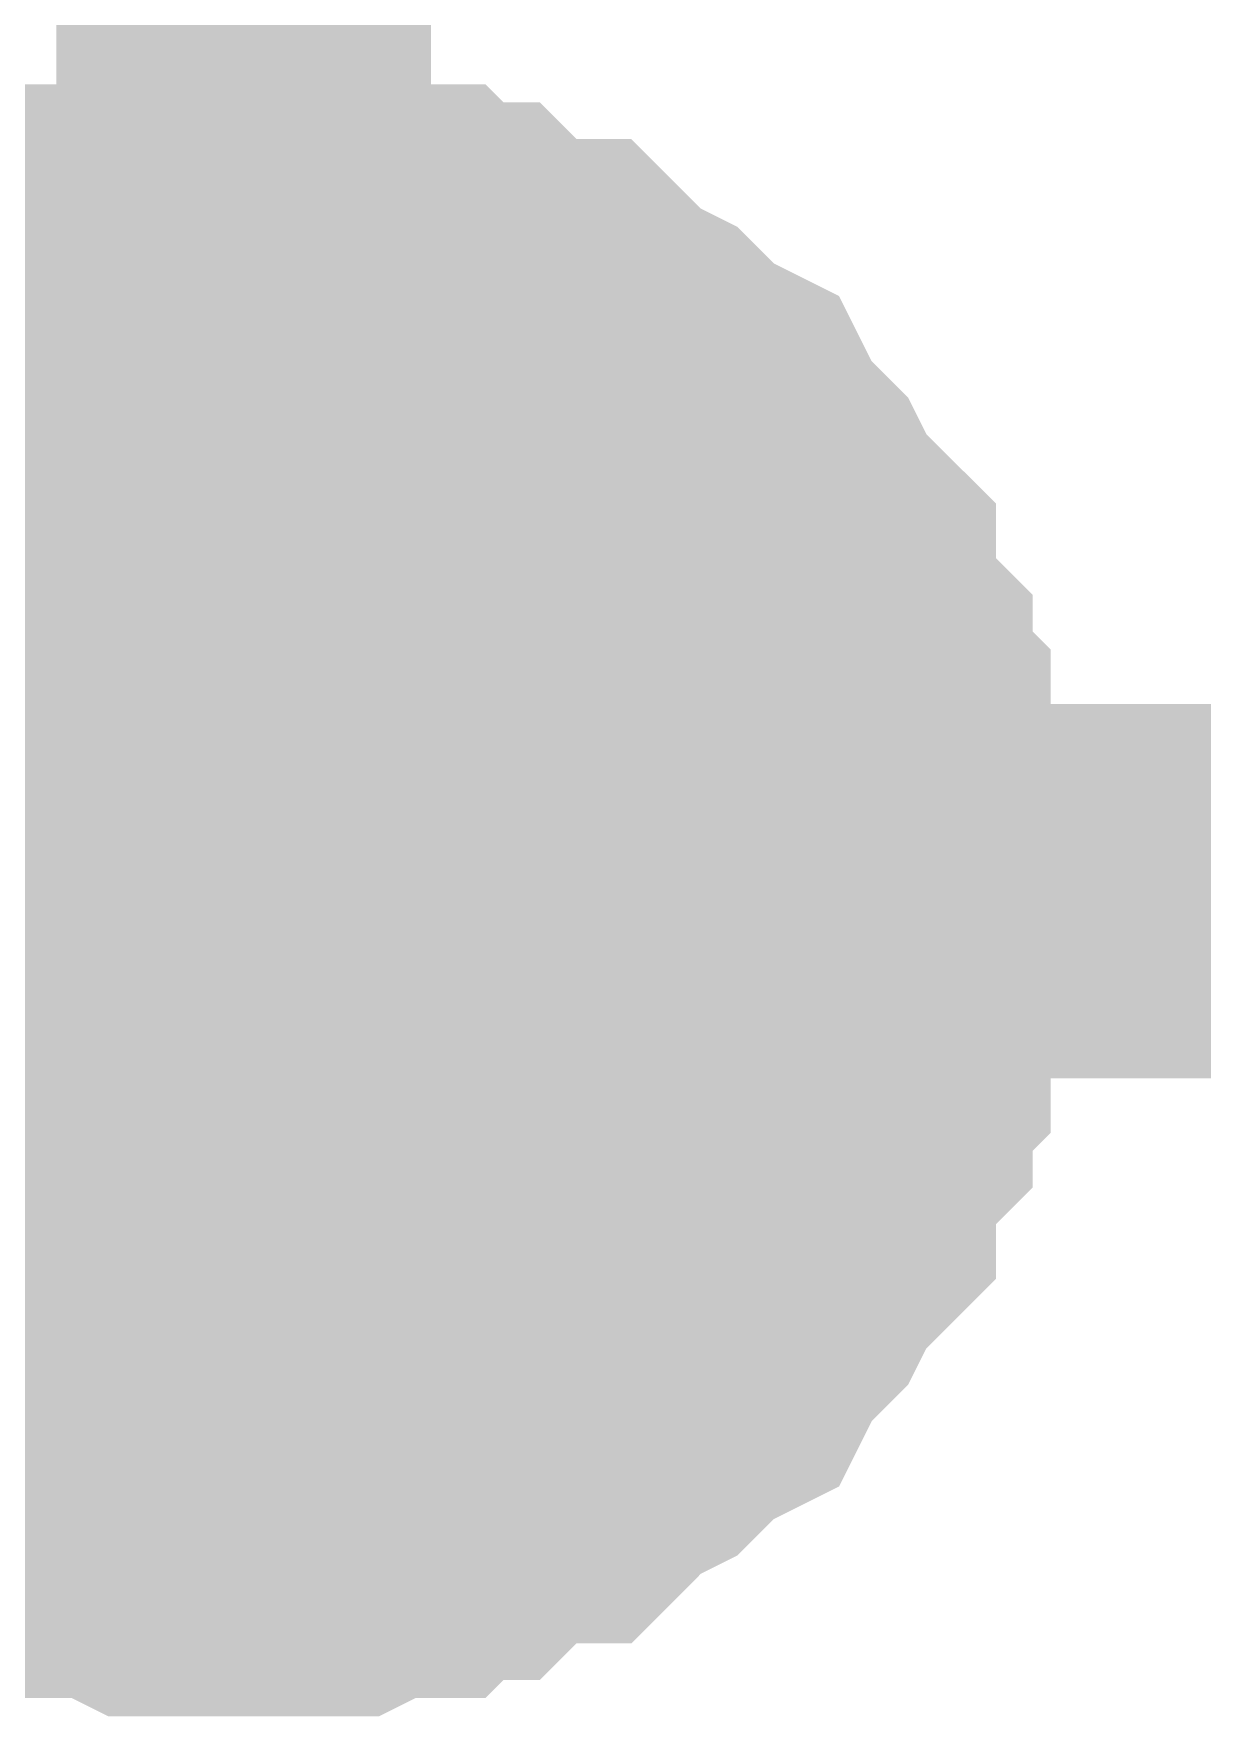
# Model space of a CAD drawing. Header units: inches. Extents: x 0 to 31.5, y 0 to 22.3.
# Drawn here: x 4.9959 to 5.0327, y 12.3736 to 12.4266 of the extents above; entities that cross this region are included whole.
import ezdxf

# ---------------------------------------------------------------- set-up
doc = ezdxf.new("R2010")
doc.units = ezdxf.units.IN
doc.header["$MEASUREMENT"] = 0
doc.layers.add('Sheet', color=255, linetype='Continuous')

msp = doc.modelspace()

# ---------------------------------------------------------------- linework, layer by layer
at = {"layer": 'Sheet'}
for points in [[(3.402969, 12.899797, 0.0118, 0.0118, 0), (3.702674, 12.899797, 0.0118, 0.0118, 0), (3.702674, 12.399609, 0.0118, 0.0118, 0), (5.002543, 12.399609, 0.0118, 0.0118, 0), (6.20251, 12.399609, 0.0118, 0.0118, 0)], [(5.002543, 12.499531, 0.0118, 0.0118, 0), (5.002543, 12.399609, 0.0118, 0.0118, 0)], [(4.989911, 12.415114, 0.0118, 0.0118, 0), (4.990486, 12.415688, 0.0118, 0.0118, 0), (4.991634, 12.416262, 0.0118, 0.0118, 0), (4.992208, 12.416837, 0.0118, 0.0118, 0), (4.992782, 12.417411, 0.0118, 0.0118, 0), (4.99393, 12.417411, 0.0118, 0.0118, 0), (4.995079, 12.417985, 0.0118, 0.0118, 0), (4.995653, 12.418559, 0.0118, 0.0118, 0), (4.996801, 12.418559, 0.0118, 0.0118, 0), (4.997375, 12.419134, 0.0118, 0.0118, 0), (4.998524, 12.419134, 0.0118, 0.0118, 0), (4.999672, 12.419708, 0.0118, 0.0118, 0), (5.000246, 12.419708, 0.0118, 0.0118, 0), (5.001394, 12.419708, 0.0118, 0.0118, 0), (5.002543, 12.419708, 0.0118, 0.0118, 0)], [(4.989911, 12.415114, 0.0118, 0.0118, 0), (4.990486, 12.415688, 0.0118, 0.0118, 0), (4.991634, 12.416262, 0.0118, 0.0118, 0), (4.992208, 12.416837, 0.0118, 0.0118, 0), (4.992782, 12.417411, 0.0118, 0.0118, 0), (4.99393, 12.417411, 0.0118, 0.0118, 0), (4.995079, 12.417985, 0.0118, 0.0118, 0), (4.995653, 12.418559, 0.0118, 0.0118, 0), (4.996801, 12.418559, 0.0118, 0.0118, 0), (4.997375, 12.419134, 0.0118, 0.0118, 0), (4.998524, 12.419134, 0.0118, 0.0118, 0), (4.999672, 12.419708, 0.0118, 0.0118, 0), (5.000246, 12.419708, 0.0118, 0.0118, 0), (5.001394, 12.419708, 0.0118, 0.0118, 0), (5.002543, 12.419708, 0.0118, 0.0118, 0)], [(4.989911, 12.415114, 0.0118, 0.0118, 0), (4.990486, 12.415688, 0.0118, 0.0118, 0), (4.991634, 12.416262, 0.0118, 0.0118, 0), (4.992208, 12.416837, 0.0118, 0.0118, 0), (4.992782, 12.417411, 0.0118, 0.0118, 0), (4.99393, 12.417411, 0.0118, 0.0118, 0), (4.995079, 12.417985, 0.0118, 0.0118, 0), (4.995653, 12.418559, 0.0118, 0.0118, 0), (4.996801, 12.418559, 0.0118, 0.0118, 0), (4.997375, 12.419134, 0.0118, 0.0118, 0), (4.998524, 12.419134, 0.0118, 0.0118, 0), (4.999672, 12.419708, 0.0118, 0.0118, 0), (5.000246, 12.419708, 0.0118, 0.0118, 0), (5.001394, 12.419708, 0.0118, 0.0118, 0), (5.002543, 12.419708, 0.0118, 0.0118, 0)], [(4.989911, 12.415114, 0.0118, 0.0118, 0), (4.990486, 12.415688, 0.0118, 0.0118, 0), (4.991634, 12.416262, 0.0118, 0.0118, 0), (4.992208, 12.416837, 0.0118, 0.0118, 0), (4.992782, 12.417411, 0.0118, 0.0118, 0), (4.99393, 12.417411, 0.0118, 0.0118, 0), (4.995079, 12.417985, 0.0118, 0.0118, 0), (4.995653, 12.418559, 0.0118, 0.0118, 0), (4.996801, 12.418559, 0.0118, 0.0118, 0), (4.997375, 12.419134, 0.0118, 0.0118, 0), (4.998524, 12.419134, 0.0118, 0.0118, 0), (4.999672, 12.419708, 0.0118, 0.0118, 0), (5.000246, 12.419708, 0.0118, 0.0118, 0), (5.001394, 12.419708, 0.0118, 0.0118, 0), (5.002543, 12.419708, 0.0118, 0.0118, 0)], [(5.002543, 12.419708, 0.0118, 0.0118, 0), (5.002543, 12.419708, 0.0118, 0.0118, 0)], [(5.002543, 12.419708, 0.0118, 0.0118, 0), (5.003691, 12.419708, 0.0118, 0.0118, 0), (5.004839, 12.419708, 0.0118, 0.0118, 0), (5.005413, 12.419708, 0.0118, 0.0118, 0), (5.006562, 12.419134, 0.0118, 0.0118, 0), (5.00771, 12.419134, 0.0118, 0.0118, 0), (5.008284, 12.418559, 0.0118, 0.0118, 0), (5.009432, 12.418559, 0.0118, 0.0118, 0), (5.010007, 12.417985, 0.0118, 0.0118, 0), (5.011155, 12.417411, 0.0118, 0.0118, 0), (5.012303, 12.417411, 0.0118, 0.0118, 0), (5.012877, 12.416837, 0.0118, 0.0118, 0), (5.013451, 12.416262, 0.0118, 0.0118, 0), (5.0146, 12.415688, 0.0118, 0.0118, 0), (5.015174, 12.415114, 0.0118, 0.0118, 0), (5.015748, 12.41454, 0.0118, 0.0118, 0), (5.016896, 12.413965, 0.0118, 0.0118, 0), (5.01747, 12.412817, 0.0118, 0.0118, 0), (5.018045, 12.412242, 0.0118, 0.0118, 0), (5.018619, 12.411668, 0.0118, 0.0118, 0), (5.019193, 12.41052, 0.0118, 0.0118, 0), (5.019767, 12.409945, 0.0118, 0.0118, 0), (5.020341, 12.409371, 0.0118, 0.0118, 0), (5.020341, 12.408223, 0.0118, 0.0118, 0), (5.020915, 12.407074, 0.0118, 0.0118, 0), (5.02149, 12.4065, 0.0118, 0.0118, 0), (5.02149, 12.405351, 0.0118, 0.0118, 0), (5.022064, 12.404777, 0.0118, 0.0118, 0), (5.022064, 12.403628, 0.0118, 0.0118, 0), (5.022638, 12.40248, 0.0118, 0.0118, 0), (5.022638, 12.401906, 0.0118, 0.0118, 0), (5.022638, 12.400757, 0.0118, 0.0118, 0), (5.022638, 12.399609, 0.0118, 0.0118, 0)], [(5.002543, 12.419708, 0.0118, 0.0118, 0), (5.002543, 12.419708, 0.0118, 0.0118, 0)], [(5.002543, 12.419708, 0.0118, 0.0118, 0), (5.003691, 12.419708, 0.0118, 0.0118, 0), (5.004839, 12.419708, 0.0118, 0.0118, 0), (5.005413, 12.419708, 0.0118, 0.0118, 0), (5.006562, 12.419134, 0.0118, 0.0118, 0), (5.00771, 12.419134, 0.0118, 0.0118, 0), (5.008284, 12.418559, 0.0118, 0.0118, 0), (5.009432, 12.418559, 0.0118, 0.0118, 0), (5.010007, 12.417985, 0.0118, 0.0118, 0), (5.011155, 12.417411, 0.0118, 0.0118, 0), (5.012303, 12.417411, 0.0118, 0.0118, 0), (5.012877, 12.416837, 0.0118, 0.0118, 0), (5.013451, 12.416262, 0.0118, 0.0118, 0), (5.0146, 12.415688, 0.0118, 0.0118, 0), (5.015174, 12.415114, 0.0118, 0.0118, 0), (5.015748, 12.41454, 0.0118, 0.0118, 0), (5.016896, 12.413965, 0.0118, 0.0118, 0), (5.01747, 12.412817, 0.0118, 0.0118, 0), (5.018045, 12.412242, 0.0118, 0.0118, 0), (5.018619, 12.411668, 0.0118, 0.0118, 0), (5.019193, 12.41052, 0.0118, 0.0118, 0), (5.019767, 12.409945, 0.0118, 0.0118, 0), (5.020341, 12.409371, 0.0118, 0.0118, 0), (5.020341, 12.408223, 0.0118, 0.0118, 0), (5.020915, 12.407074, 0.0118, 0.0118, 0), (5.02149, 12.4065, 0.0118, 0.0118, 0), (5.02149, 12.405351, 0.0118, 0.0118, 0), (5.022064, 12.404777, 0.0118, 0.0118, 0), (5.022064, 12.403628, 0.0118, 0.0118, 0), (5.022638, 12.40248, 0.0118, 0.0118, 0), (5.022638, 12.401906, 0.0118, 0.0118, 0), (5.022638, 12.400757, 0.0118, 0.0118, 0), (5.022638, 12.399609, 0.0118, 0.0118, 0)], [(5.002543, 12.419708, 0.0118, 0.0118, 0), (5.002543, 12.419708, 0.0118, 0.0118, 0)], [(5.002543, 12.419708, 0.0118, 0.0118, 0), (5.003691, 12.419708, 0.0118, 0.0118, 0), (5.004839, 12.419708, 0.0118, 0.0118, 0), (5.005413, 12.419708, 0.0118, 0.0118, 0), (5.006562, 12.419134, 0.0118, 0.0118, 0), (5.00771, 12.419134, 0.0118, 0.0118, 0), (5.008284, 12.418559, 0.0118, 0.0118, 0), (5.009432, 12.418559, 0.0118, 0.0118, 0), (5.010007, 12.417985, 0.0118, 0.0118, 0), (5.011155, 12.417411, 0.0118, 0.0118, 0), (5.012303, 12.417411, 0.0118, 0.0118, 0), (5.012877, 12.416837, 0.0118, 0.0118, 0), (5.013451, 12.416262, 0.0118, 0.0118, 0), (5.0146, 12.415688, 0.0118, 0.0118, 0), (5.015174, 12.415114, 0.0118, 0.0118, 0), (5.015748, 12.41454, 0.0118, 0.0118, 0), (5.016896, 12.413965, 0.0118, 0.0118, 0), (5.01747, 12.412817, 0.0118, 0.0118, 0), (5.018045, 12.412242, 0.0118, 0.0118, 0), (5.018619, 12.411668, 0.0118, 0.0118, 0), (5.019193, 12.41052, 0.0118, 0.0118, 0), (5.019767, 12.409945, 0.0118, 0.0118, 0), (5.020341, 12.409371, 0.0118, 0.0118, 0), (5.020341, 12.408223, 0.0118, 0.0118, 0), (5.020915, 12.407074, 0.0118, 0.0118, 0), (5.02149, 12.4065, 0.0118, 0.0118, 0), (5.02149, 12.405351, 0.0118, 0.0118, 0), (5.022064, 12.404777, 0.0118, 0.0118, 0), (5.022064, 12.403628, 0.0118, 0.0118, 0), (5.022638, 12.40248, 0.0118, 0.0118, 0), (5.022638, 12.401906, 0.0118, 0.0118, 0), (5.022638, 12.400757, 0.0118, 0.0118, 0), (5.022638, 12.399609, 0.0118, 0.0118, 0)], [(5.002543, 12.419708, 0.0118, 0.0118, 0), (5.002543, 12.419708, 0.0118, 0.0118, 0)], [(5.002543, 12.419708, 0.0118, 0.0118, 0), (5.003691, 12.419708, 0.0118, 0.0118, 0), (5.004839, 12.419708, 0.0118, 0.0118, 0), (5.005413, 12.419708, 0.0118, 0.0118, 0), (5.006562, 12.419134, 0.0118, 0.0118, 0), (5.00771, 12.419134, 0.0118, 0.0118, 0), (5.008284, 12.418559, 0.0118, 0.0118, 0), (5.009432, 12.418559, 0.0118, 0.0118, 0), (5.010007, 12.417985, 0.0118, 0.0118, 0), (5.011155, 12.417411, 0.0118, 0.0118, 0), (5.012303, 12.417411, 0.0118, 0.0118, 0), (5.012877, 12.416837, 0.0118, 0.0118, 0), (5.013451, 12.416262, 0.0118, 0.0118, 0), (5.0146, 12.415688, 0.0118, 0.0118, 0), (5.015174, 12.415114, 0.0118, 0.0118, 0), (5.015748, 12.41454, 0.0118, 0.0118, 0), (5.016896, 12.413965, 0.0118, 0.0118, 0), (5.01747, 12.412817, 0.0118, 0.0118, 0), (5.018045, 12.412242, 0.0118, 0.0118, 0), (5.018619, 12.411668, 0.0118, 0.0118, 0), (5.019193, 12.41052, 0.0118, 0.0118, 0), (5.019767, 12.409945, 0.0118, 0.0118, 0), (5.020341, 12.409371, 0.0118, 0.0118, 0), (5.020341, 12.408223, 0.0118, 0.0118, 0), (5.020915, 12.407074, 0.0118, 0.0118, 0), (5.02149, 12.4065, 0.0118, 0.0118, 0), (5.02149, 12.405351, 0.0118, 0.0118, 0), (5.022064, 12.404777, 0.0118, 0.0118, 0), (5.022064, 12.403628, 0.0118, 0.0118, 0), (5.022638, 12.40248, 0.0118, 0.0118, 0), (5.022638, 12.401906, 0.0118, 0.0118, 0), (5.022638, 12.400757, 0.0118, 0.0118, 0), (5.022638, 12.399609, 0.0118, 0.0118, 0)], [(4.99393, 12.417411, 0.0039, 0.0039, 0), (4.995079, 12.417985, 0.0039, 0.0039, 0), (4.995653, 12.418559, 0.0039, 0.0039, 0), (4.996801, 12.418559, 0.0039, 0.0039, 0), (4.997375, 12.419134, 0.0039, 0.0039, 0), (4.998524, 12.419134, 0.0039, 0.0039, 0), (4.999672, 12.419708, 0.0039, 0.0039, 0), (5.000246, 12.419708, 0.0039, 0.0039, 0), (5.001394, 12.419708, 0.0039, 0.0039, 0), (5.002543, 12.419708, 0.0039, 0.0039, 0)], [(4.99393, 12.417411, 0.0039, 0.0039, 0), (4.995079, 12.417985, 0.0039, 0.0039, 0), (4.995653, 12.418559, 0.0039, 0.0039, 0), (4.996801, 12.418559, 0.0039, 0.0039, 0), (4.997375, 12.419134, 0.0039, 0.0039, 0), (4.998524, 12.419134, 0.0039, 0.0039, 0), (4.999672, 12.419708, 0.0039, 0.0039, 0), (5.000246, 12.419708, 0.0039, 0.0039, 0), (5.001394, 12.419708, 0.0039, 0.0039, 0), (5.002543, 12.419708, 0.0039, 0.0039, 0)], [(4.99393, 12.417411, 0.0039, 0.0039, 0), (4.995079, 12.417985, 0.0039, 0.0039, 0), (4.995653, 12.418559, 0.0039, 0.0039, 0), (4.996801, 12.418559, 0.0039, 0.0039, 0), (4.997375, 12.419134, 0.0039, 0.0039, 0), (4.998524, 12.419134, 0.0039, 0.0039, 0), (4.999672, 12.419708, 0.0039, 0.0039, 0), (5.000246, 12.419708, 0.0039, 0.0039, 0), (5.001394, 12.419708, 0.0039, 0.0039, 0), (5.002543, 12.419708, 0.0039, 0.0039, 0)], [(4.99393, 12.417411, 0.0039, 0.0039, 0), (4.995079, 12.417985, 0.0039, 0.0039, 0), (4.995653, 12.418559, 0.0039, 0.0039, 0), (4.996801, 12.418559, 0.0039, 0.0039, 0), (4.997375, 12.419134, 0.0039, 0.0039, 0), (4.998524, 12.419134, 0.0039, 0.0039, 0), (4.999672, 12.419708, 0.0039, 0.0039, 0), (5.000246, 12.419708, 0.0039, 0.0039, 0), (5.001394, 12.419708, 0.0039, 0.0039, 0), (5.002543, 12.419708, 0.0039, 0.0039, 0)], [(5.002543, 12.419708, 0.0039, 0.0039, 0), (5.002543, 12.419708, 0.0039, 0.0039, 0)], [(5.002543, 12.419708, 0.0039, 0.0039, 0), (5.003691, 12.419708, 0.0039, 0.0039, 0), (5.004839, 12.419708, 0.0039, 0.0039, 0), (5.005413, 12.419708, 0.0039, 0.0039, 0), (5.006562, 12.419134, 0.0039, 0.0039, 0), (5.00771, 12.419134, 0.0039, 0.0039, 0), (5.008284, 12.418559, 0.0039, 0.0039, 0), (5.009432, 12.418559, 0.0039, 0.0039, 0), (5.010007, 12.417985, 0.0039, 0.0039, 0), (5.011155, 12.417411, 0.0039, 0.0039, 0), (5.012303, 12.417411, 0.0039, 0.0039, 0), (5.012877, 12.416837, 0.0039, 0.0039, 0), (5.013451, 12.416262, 0.0039, 0.0039, 0), (5.0146, 12.415688, 0.0039, 0.0039, 0), (5.015174, 12.415114, 0.0039, 0.0039, 0), (5.015748, 12.41454, 0.0039, 0.0039, 0), (5.016896, 12.413965, 0.0039, 0.0039, 0), (5.01747, 12.412817, 0.0039, 0.0039, 0), (5.018045, 12.412242, 0.0039, 0.0039, 0), (5.018619, 12.411668, 0.0039, 0.0039, 0), (5.019193, 12.41052, 0.0039, 0.0039, 0), (5.019767, 12.409945, 0.0039, 0.0039, 0), (5.020341, 12.409371, 0.0039, 0.0039, 0), (5.020341, 12.408223, 0.0039, 0.0039, 0), (5.020915, 12.407074, 0.0039, 0.0039, 0), (5.02149, 12.4065, 0.0039, 0.0039, 0), (5.02149, 12.405351, 0.0039, 0.0039, 0), (5.022064, 12.404777, 0.0039, 0.0039, 0), (5.022064, 12.403628, 0.0039, 0.0039, 0), (5.022638, 12.40248, 0.0039, 0.0039, 0), (5.022638, 12.401906, 0.0039, 0.0039, 0), (5.022638, 12.400757, 0.0039, 0.0039, 0), (5.022638, 12.399609, 0.0039, 0.0039, 0)], [(5.002543, 12.419708, 0.0039, 0.0039, 0), (5.002543, 12.419708, 0.0039, 0.0039, 0)], [(5.002543, 12.419708, 0.0039, 0.0039, 0), (5.003691, 12.419708, 0.0039, 0.0039, 0), (5.004839, 12.419708, 0.0039, 0.0039, 0), (5.005413, 12.419708, 0.0039, 0.0039, 0), (5.006562, 12.419134, 0.0039, 0.0039, 0), (5.00771, 12.419134, 0.0039, 0.0039, 0), (5.008284, 12.418559, 0.0039, 0.0039, 0), (5.009432, 12.418559, 0.0039, 0.0039, 0), (5.010007, 12.417985, 0.0039, 0.0039, 0), (5.011155, 12.417411, 0.0039, 0.0039, 0), (5.012303, 12.417411, 0.0039, 0.0039, 0), (5.012877, 12.416837, 0.0039, 0.0039, 0), (5.013451, 12.416262, 0.0039, 0.0039, 0), (5.0146, 12.415688, 0.0039, 0.0039, 0), (5.015174, 12.415114, 0.0039, 0.0039, 0), (5.015748, 12.41454, 0.0039, 0.0039, 0), (5.016896, 12.413965, 0.0039, 0.0039, 0), (5.01747, 12.412817, 0.0039, 0.0039, 0), (5.018045, 12.412242, 0.0039, 0.0039, 0), (5.018619, 12.411668, 0.0039, 0.0039, 0), (5.019193, 12.41052, 0.0039, 0.0039, 0), (5.019767, 12.409945, 0.0039, 0.0039, 0), (5.020341, 12.409371, 0.0039, 0.0039, 0), (5.020341, 12.408223, 0.0039, 0.0039, 0), (5.020915, 12.407074, 0.0039, 0.0039, 0), (5.02149, 12.4065, 0.0039, 0.0039, 0), (5.02149, 12.405351, 0.0039, 0.0039, 0), (5.022064, 12.404777, 0.0039, 0.0039, 0), (5.022064, 12.403628, 0.0039, 0.0039, 0), (5.022638, 12.40248, 0.0039, 0.0039, 0), (5.022638, 12.401906, 0.0039, 0.0039, 0), (5.022638, 12.400757, 0.0039, 0.0039, 0), (5.022638, 12.399609, 0.0039, 0.0039, 0)], [(5.002543, 12.419708, 0.0039, 0.0039, 0), (5.002543, 12.419708, 0.0039, 0.0039, 0)], [(5.002543, 12.419708, 0.0039, 0.0039, 0), (5.003691, 12.419708, 0.0039, 0.0039, 0), (5.004839, 12.419708, 0.0039, 0.0039, 0), (5.005413, 12.419708, 0.0039, 0.0039, 0), (5.006562, 12.419134, 0.0039, 0.0039, 0), (5.00771, 12.419134, 0.0039, 0.0039, 0), (5.008284, 12.418559, 0.0039, 0.0039, 0), (5.009432, 12.418559, 0.0039, 0.0039, 0), (5.010007, 12.417985, 0.0039, 0.0039, 0), (5.011155, 12.417411, 0.0039, 0.0039, 0), (5.012303, 12.417411, 0.0039, 0.0039, 0), (5.012877, 12.416837, 0.0039, 0.0039, 0), (5.013451, 12.416262, 0.0039, 0.0039, 0), (5.0146, 12.415688, 0.0039, 0.0039, 0), (5.015174, 12.415114, 0.0039, 0.0039, 0), (5.015748, 12.41454, 0.0039, 0.0039, 0), (5.016896, 12.413965, 0.0039, 0.0039, 0), (5.01747, 12.412817, 0.0039, 0.0039, 0), (5.018045, 12.412242, 0.0039, 0.0039, 0), (5.018619, 12.411668, 0.0039, 0.0039, 0), (5.019193, 12.41052, 0.0039, 0.0039, 0), (5.019767, 12.409945, 0.0039, 0.0039, 0), (5.020341, 12.409371, 0.0039, 0.0039, 0), (5.020341, 12.408223, 0.0039, 0.0039, 0), (5.020915, 12.407074, 0.0039, 0.0039, 0), (5.02149, 12.4065, 0.0039, 0.0039, 0), (5.02149, 12.405351, 0.0039, 0.0039, 0), (5.022064, 12.404777, 0.0039, 0.0039, 0), (5.022064, 12.403628, 0.0039, 0.0039, 0), (5.022638, 12.40248, 0.0039, 0.0039, 0), (5.022638, 12.401906, 0.0039, 0.0039, 0), (5.022638, 12.400757, 0.0039, 0.0039, 0), (5.022638, 12.399609, 0.0039, 0.0039, 0)], [(5.002543, 12.419708, 0.0039, 0.0039, 0), (5.002543, 12.419708, 0.0039, 0.0039, 0)], [(5.002543, 12.419708, 0.0039, 0.0039, 0), (5.003691, 12.419708, 0.0039, 0.0039, 0), (5.004839, 12.419708, 0.0039, 0.0039, 0), (5.005413, 12.419708, 0.0039, 0.0039, 0), (5.006562, 12.419134, 0.0039, 0.0039, 0), (5.00771, 12.419134, 0.0039, 0.0039, 0), (5.008284, 12.418559, 0.0039, 0.0039, 0), (5.009432, 12.418559, 0.0039, 0.0039, 0), (5.010007, 12.417985, 0.0039, 0.0039, 0), (5.011155, 12.417411, 0.0039, 0.0039, 0), (5.012303, 12.417411, 0.0039, 0.0039, 0), (5.012877, 12.416837, 0.0039, 0.0039, 0), (5.013451, 12.416262, 0.0039, 0.0039, 0), (5.0146, 12.415688, 0.0039, 0.0039, 0), (5.015174, 12.415114, 0.0039, 0.0039, 0), (5.015748, 12.41454, 0.0039, 0.0039, 0), (5.016896, 12.413965, 0.0039, 0.0039, 0), (5.01747, 12.412817, 0.0039, 0.0039, 0), (5.018045, 12.412242, 0.0039, 0.0039, 0), (5.018619, 12.411668, 0.0039, 0.0039, 0), (5.019193, 12.41052, 0.0039, 0.0039, 0), (5.019767, 12.409945, 0.0039, 0.0039, 0), (5.020341, 12.409371, 0.0039, 0.0039, 0), (5.020341, 12.408223, 0.0039, 0.0039, 0), (5.020915, 12.407074, 0.0039, 0.0039, 0), (5.02149, 12.4065, 0.0039, 0.0039, 0), (5.02149, 12.405351, 0.0039, 0.0039, 0), (5.022064, 12.404777, 0.0039, 0.0039, 0), (5.022064, 12.403628, 0.0039, 0.0039, 0), (5.022638, 12.40248, 0.0039, 0.0039, 0), (5.022638, 12.401906, 0.0039, 0.0039, 0), (5.022638, 12.400757, 0.0039, 0.0039, 0), (5.022638, 12.399609, 0.0039, 0.0039, 0)], [(5.022638, 12.399609, 0.0118, 0.0118, 0), (5.022638, 12.39846, 0.0118, 0.0118, 0), (5.022638, 12.397311, 0.0118, 0.0118, 0), (5.022638, 12.396737, 0.0118, 0.0118, 0), (5.022064, 12.395589, 0.0118, 0.0118, 0), (5.022064, 12.39444, 0.0118, 0.0118, 0), (5.02149, 12.393866, 0.0118, 0.0118, 0), (5.02149, 12.392717, 0.0118, 0.0118, 0), (5.020915, 12.392143, 0.0118, 0.0118, 0), (5.020341, 12.390995, 0.0118, 0.0118, 0), (5.020341, 12.389846, 0.0118, 0.0118, 0), (5.019767, 12.389272, 0.0118, 0.0118, 0), (5.019193, 12.388697, 0.0118, 0.0118, 0), (5.018619, 12.387549, 0.0118, 0.0118, 0), (5.018045, 12.386975, 0.0118, 0.0118, 0), (5.01747, 12.3864, 0.0118, 0.0118, 0), (5.016896, 12.385252, 0.0118, 0.0118, 0), (5.015748, 12.384678, 0.0118, 0.0118, 0), (5.015174, 12.384103, 0.0118, 0.0118, 0), (5.0146, 12.383529, 0.0118, 0.0118, 0), (5.013451, 12.382955, 0.0118, 0.0118, 0), (5.012877, 12.382381, 0.0118, 0.0118, 0), (5.012303, 12.381806, 0.0118, 0.0118, 0), (5.011155, 12.381806, 0.0118, 0.0118, 0), (5.010007, 12.381232, 0.0118, 0.0118, 0), (5.009432, 12.380658, 0.0118, 0.0118, 0), (5.008284, 12.380658, 0.0118, 0.0118, 0), (5.00771, 12.380083, 0.0118, 0.0118, 0), (5.006562, 12.380083, 0.0118, 0.0118, 0), (5.005413, 12.379509, 0.0118, 0.0118, 0), (5.004839, 12.379509, 0.0118, 0.0118, 0), (5.003691, 12.379509, 0.0118, 0.0118, 0), (5.002543, 12.379509, 0.0118, 0.0118, 0)], [(5.022638, 12.399609, 0.0118, 0.0118, 0), (5.022638, 12.39846, 0.0118, 0.0118, 0), (5.022638, 12.397311, 0.0118, 0.0118, 0), (5.022638, 12.396737, 0.0118, 0.0118, 0), (5.022064, 12.395589, 0.0118, 0.0118, 0), (5.022064, 12.39444, 0.0118, 0.0118, 0), (5.02149, 12.393866, 0.0118, 0.0118, 0), (5.02149, 12.392717, 0.0118, 0.0118, 0), (5.020915, 12.392143, 0.0118, 0.0118, 0), (5.020341, 12.390995, 0.0118, 0.0118, 0), (5.020341, 12.389846, 0.0118, 0.0118, 0), (5.019767, 12.389272, 0.0118, 0.0118, 0), (5.019193, 12.388697, 0.0118, 0.0118, 0), (5.018619, 12.387549, 0.0118, 0.0118, 0), (5.018045, 12.386975, 0.0118, 0.0118, 0), (5.01747, 12.3864, 0.0118, 0.0118, 0), (5.016896, 12.385252, 0.0118, 0.0118, 0), (5.015748, 12.384678, 0.0118, 0.0118, 0), (5.015174, 12.384103, 0.0118, 0.0118, 0), (5.0146, 12.383529, 0.0118, 0.0118, 0), (5.013451, 12.382955, 0.0118, 0.0118, 0), (5.012877, 12.382381, 0.0118, 0.0118, 0), (5.012303, 12.381806, 0.0118, 0.0118, 0), (5.011155, 12.381806, 0.0118, 0.0118, 0), (5.010007, 12.381232, 0.0118, 0.0118, 0), (5.009432, 12.380658, 0.0118, 0.0118, 0), (5.008284, 12.380658, 0.0118, 0.0118, 0), (5.00771, 12.380083, 0.0118, 0.0118, 0), (5.006562, 12.380083, 0.0118, 0.0118, 0), (5.005413, 12.379509, 0.0118, 0.0118, 0), (5.004839, 12.379509, 0.0118, 0.0118, 0), (5.003691, 12.379509, 0.0118, 0.0118, 0), (5.002543, 12.379509, 0.0118, 0.0118, 0)], [(5.022638, 12.399609, 0.0118, 0.0118, 0), (5.022638, 12.39846, 0.0118, 0.0118, 0), (5.022638, 12.397311, 0.0118, 0.0118, 0), (5.022638, 12.396737, 0.0118, 0.0118, 0), (5.022064, 12.395589, 0.0118, 0.0118, 0), (5.022064, 12.39444, 0.0118, 0.0118, 0), (5.02149, 12.393866, 0.0118, 0.0118, 0), (5.02149, 12.392717, 0.0118, 0.0118, 0), (5.020915, 12.392143, 0.0118, 0.0118, 0), (5.020341, 12.390995, 0.0118, 0.0118, 0), (5.020341, 12.389846, 0.0118, 0.0118, 0), (5.019767, 12.389272, 0.0118, 0.0118, 0), (5.019193, 12.388697, 0.0118, 0.0118, 0), (5.018619, 12.387549, 0.0118, 0.0118, 0), (5.018045, 12.386975, 0.0118, 0.0118, 0), (5.01747, 12.3864, 0.0118, 0.0118, 0), (5.016896, 12.385252, 0.0118, 0.0118, 0), (5.015748, 12.384678, 0.0118, 0.0118, 0), (5.015174, 12.384103, 0.0118, 0.0118, 0), (5.0146, 12.383529, 0.0118, 0.0118, 0), (5.013451, 12.382955, 0.0118, 0.0118, 0), (5.012877, 12.382381, 0.0118, 0.0118, 0), (5.012303, 12.381806, 0.0118, 0.0118, 0), (5.011155, 12.381806, 0.0118, 0.0118, 0), (5.010007, 12.381232, 0.0118, 0.0118, 0), (5.009432, 12.380658, 0.0118, 0.0118, 0), (5.008284, 12.380658, 0.0118, 0.0118, 0), (5.00771, 12.380083, 0.0118, 0.0118, 0), (5.006562, 12.380083, 0.0118, 0.0118, 0), (5.005413, 12.379509, 0.0118, 0.0118, 0), (5.004839, 12.379509, 0.0118, 0.0118, 0), (5.003691, 12.379509, 0.0118, 0.0118, 0), (5.002543, 12.379509, 0.0118, 0.0118, 0)], [(5.022638, 12.399609, 0.0118, 0.0118, 0), (5.022638, 12.39846, 0.0118, 0.0118, 0), (5.022638, 12.397311, 0.0118, 0.0118, 0), (5.022638, 12.396737, 0.0118, 0.0118, 0), (5.022064, 12.395589, 0.0118, 0.0118, 0), (5.022064, 12.39444, 0.0118, 0.0118, 0), (5.02149, 12.393866, 0.0118, 0.0118, 0), (5.02149, 12.392717, 0.0118, 0.0118, 0), (5.020915, 12.392143, 0.0118, 0.0118, 0), (5.020341, 12.390995, 0.0118, 0.0118, 0), (5.020341, 12.389846, 0.0118, 0.0118, 0), (5.019767, 12.389272, 0.0118, 0.0118, 0), (5.019193, 12.388697, 0.0118, 0.0118, 0), (5.018619, 12.387549, 0.0118, 0.0118, 0), (5.018045, 12.386975, 0.0118, 0.0118, 0), (5.01747, 12.3864, 0.0118, 0.0118, 0), (5.016896, 12.385252, 0.0118, 0.0118, 0), (5.015748, 12.384678, 0.0118, 0.0118, 0), (5.015174, 12.384103, 0.0118, 0.0118, 0), (5.0146, 12.383529, 0.0118, 0.0118, 0), (5.013451, 12.382955, 0.0118, 0.0118, 0), (5.012877, 12.382381, 0.0118, 0.0118, 0), (5.012303, 12.381806, 0.0118, 0.0118, 0), (5.011155, 12.381806, 0.0118, 0.0118, 0), (5.010007, 12.381232, 0.0118, 0.0118, 0), (5.009432, 12.380658, 0.0118, 0.0118, 0), (5.008284, 12.380658, 0.0118, 0.0118, 0), (5.00771, 12.380083, 0.0118, 0.0118, 0), (5.006562, 12.380083, 0.0118, 0.0118, 0), (5.005413, 12.379509, 0.0118, 0.0118, 0), (5.004839, 12.379509, 0.0118, 0.0118, 0), (5.003691, 12.379509, 0.0118, 0.0118, 0), (5.002543, 12.379509, 0.0118, 0.0118, 0)], [(5.022638, 12.399609, 0.0118, 0.0118, 0), (5.022638, 12.399609, 0.0118, 0.0118, 0), (5.022638, 12.399609, 0.0118, 0.0118, 0), (5.022638, 12.399609, 0.0118, 0.0118, 0), (5.022638, 12.399609, 0.0118, 0.0118, 0), (5.022638, 12.399609, 0.0118, 0.0118, 0), (5.022638, 12.399609, 0.0118, 0.0118, 0), (5.022638, 12.399609, 0.0118, 0.0118, 0), (5.022638, 12.399609, 0.0118, 0.0118, 0), (5.022638, 12.399609, 0.0118, 0.0118, 0), (5.022638, 12.399609, 0.0118, 0.0118, 0), (5.022638, 12.399609, 0.0118, 0.0118, 0), (5.022638, 12.399609, 0.0118, 0.0118, 0), (5.022638, 12.399609, 0.0118, 0.0118, 0), (5.022638, 12.399609, 0.0118, 0.0118, 0), (5.022638, 12.399609, 0.0118, 0.0118, 0), (5.022638, 12.399609, 0.0118, 0.0118, 0), (5.022638, 12.399609, 0.0118, 0.0118, 0), (5.022638, 12.399609, 0.0118, 0.0118, 0), (5.022638, 12.399609, 0.0118, 0.0118, 0), (5.022638, 12.399609, 0.0118, 0.0118, 0), (5.022638, 12.399609, 0.0118, 0.0118, 0), (5.022638, 12.399609, 0.0118, 0.0118, 0), (5.022638, 12.399609, 0.0118, 0.0118, 0), (5.022638, 12.399609, 0.0118, 0.0118, 0), (5.022638, 12.399609, 0.0118, 0.0118, 0), (5.022638, 12.399609, 0.0118, 0.0118, 0), (5.022638, 12.399609, 0.0118, 0.0118, 0), (5.022638, 12.399609, 0.0118, 0.0118, 0), (5.022638, 12.399609, 0.0118, 0.0118, 0), (5.022638, 12.399609, 0.0118, 0.0118, 0), (5.022638, 12.399609, 0.0118, 0.0118, 0), (5.022638, 12.399609, 0.0118, 0.0118, 0)], [(5.022638, 12.399609, 0.0118, 0.0118, 0), (5.022638, 12.399609, 0.0118, 0.0118, 0)], [(5.022638, 12.399609, 0.0118, 0.0118, 0), (5.022638, 12.399609, 0.0118, 0.0118, 0), (5.022638, 12.399609, 0.0118, 0.0118, 0), (5.022638, 12.399609, 0.0118, 0.0118, 0), (5.022638, 12.399609, 0.0118, 0.0118, 0), (5.022638, 12.399609, 0.0118, 0.0118, 0), (5.022638, 12.399609, 0.0118, 0.0118, 0), (5.022638, 12.399609, 0.0118, 0.0118, 0), (5.022638, 12.399609, 0.0118, 0.0118, 0), (5.022638, 12.399609, 0.0118, 0.0118, 0), (5.022638, 12.399609, 0.0118, 0.0118, 0), (5.022638, 12.399609, 0.0118, 0.0118, 0), (5.022638, 12.399609, 0.0118, 0.0118, 0), (5.022638, 12.399609, 0.0118, 0.0118, 0), (5.022638, 12.399609, 0.0118, 0.0118, 0), (5.022638, 12.399609, 0.0118, 0.0118, 0), (5.022638, 12.399609, 0.0118, 0.0118, 0), (5.022638, 12.399609, 0.0118, 0.0118, 0), (5.022638, 12.399609, 0.0118, 0.0118, 0), (5.022638, 12.399609, 0.0118, 0.0118, 0), (5.022638, 12.399609, 0.0118, 0.0118, 0), (5.022638, 12.399609, 0.0118, 0.0118, 0), (5.022638, 12.399609, 0.0118, 0.0118, 0), (5.022638, 12.399609, 0.0118, 0.0118, 0), (5.022638, 12.399609, 0.0118, 0.0118, 0), (5.022638, 12.399609, 0.0118, 0.0118, 0), (5.022638, 12.399609, 0.0118, 0.0118, 0), (5.022638, 12.399609, 0.0118, 0.0118, 0), (5.022638, 12.399609, 0.0118, 0.0118, 0), (5.022638, 12.399609, 0.0118, 0.0118, 0), (5.022638, 12.399609, 0.0118, 0.0118, 0), (5.022638, 12.399609, 0.0118, 0.0118, 0), (5.022638, 12.399609, 0.0118, 0.0118, 0)], [(5.022638, 12.399609, 0.0118, 0.0118, 0), (5.022638, 12.399609, 0.0118, 0.0118, 0)], [(5.022638, 12.399609, 0.0118, 0.0118, 0), (5.022638, 12.399609, 0.0118, 0.0118, 0), (5.022638, 12.399609, 0.0118, 0.0118, 0), (5.022638, 12.399609, 0.0118, 0.0118, 0), (5.022638, 12.399609, 0.0118, 0.0118, 0), (5.022638, 12.399609, 0.0118, 0.0118, 0), (5.022638, 12.399609, 0.0118, 0.0118, 0), (5.022638, 12.399609, 0.0118, 0.0118, 0), (5.022638, 12.399609, 0.0118, 0.0118, 0), (5.022638, 12.399609, 0.0118, 0.0118, 0), (5.022638, 12.399609, 0.0118, 0.0118, 0), (5.022638, 12.399609, 0.0118, 0.0118, 0), (5.022638, 12.399609, 0.0118, 0.0118, 0), (5.022638, 12.399609, 0.0118, 0.0118, 0), (5.022638, 12.399609, 0.0118, 0.0118, 0), (5.022638, 12.399609, 0.0118, 0.0118, 0), (5.022638, 12.399609, 0.0118, 0.0118, 0), (5.022638, 12.399609, 0.0118, 0.0118, 0), (5.022638, 12.399609, 0.0118, 0.0118, 0), (5.022638, 12.399609, 0.0118, 0.0118, 0), (5.022638, 12.399609, 0.0118, 0.0118, 0), (5.022638, 12.399609, 0.0118, 0.0118, 0), (5.022638, 12.399609, 0.0118, 0.0118, 0), (5.022638, 12.399609, 0.0118, 0.0118, 0), (5.022638, 12.399609, 0.0118, 0.0118, 0), (5.022638, 12.399609, 0.0118, 0.0118, 0), (5.022638, 12.399609, 0.0118, 0.0118, 0), (5.022638, 12.399609, 0.0118, 0.0118, 0), (5.022638, 12.399609, 0.0118, 0.0118, 0), (5.022638, 12.399609, 0.0118, 0.0118, 0), (5.022638, 12.399609, 0.0118, 0.0118, 0), (5.022638, 12.399609, 0.0118, 0.0118, 0), (5.022638, 12.399609, 0.0118, 0.0118, 0)], [(5.022638, 12.399609, 0.0118, 0.0118, 0), (5.022638, 12.399609, 0.0118, 0.0118, 0)], [(5.022638, 12.399609, 0.0118, 0.0118, 0), (5.022638, 12.399609, 0.0118, 0.0118, 0), (5.022638, 12.399609, 0.0118, 0.0118, 0), (5.022638, 12.399609, 0.0118, 0.0118, 0), (5.022638, 12.399609, 0.0118, 0.0118, 0), (5.022638, 12.399609, 0.0118, 0.0118, 0), (5.022638, 12.399609, 0.0118, 0.0118, 0), (5.022638, 12.399609, 0.0118, 0.0118, 0), (5.022638, 12.399609, 0.0118, 0.0118, 0), (5.022638, 12.399609, 0.0118, 0.0118, 0), (5.022638, 12.399609, 0.0118, 0.0118, 0), (5.022638, 12.399609, 0.0118, 0.0118, 0), (5.022638, 12.399609, 0.0118, 0.0118, 0), (5.022638, 12.399609, 0.0118, 0.0118, 0), (5.022638, 12.399609, 0.0118, 0.0118, 0), (5.022638, 12.399609, 0.0118, 0.0118, 0), (5.022638, 12.399609, 0.0118, 0.0118, 0), (5.022638, 12.399609, 0.0118, 0.0118, 0), (5.022638, 12.399609, 0.0118, 0.0118, 0), (5.022638, 12.399609, 0.0118, 0.0118, 0), (5.022638, 12.399609, 0.0118, 0.0118, 0), (5.022638, 12.399609, 0.0118, 0.0118, 0), (5.022638, 12.399609, 0.0118, 0.0118, 0), (5.022638, 12.399609, 0.0118, 0.0118, 0), (5.022638, 12.399609, 0.0118, 0.0118, 0), (5.022638, 12.399609, 0.0118, 0.0118, 0), (5.022638, 12.399609, 0.0118, 0.0118, 0), (5.022638, 12.399609, 0.0118, 0.0118, 0), (5.022638, 12.399609, 0.0118, 0.0118, 0), (5.022638, 12.399609, 0.0118, 0.0118, 0), (5.022638, 12.399609, 0.0118, 0.0118, 0), (5.022638, 12.399609, 0.0118, 0.0118, 0), (5.022638, 12.399609, 0.0118, 0.0118, 0)], [(5.022638, 12.399609, 0.0118, 0.0118, 0), (5.022638, 12.399609, 0.0118, 0.0118, 0)], [(5.022638, 12.399609, 0.0039, 0.0039, 0), (5.022638, 12.39846, 0.0039, 0.0039, 0), (5.022638, 12.397311, 0.0039, 0.0039, 0), (5.022638, 12.396737, 0.0039, 0.0039, 0), (5.022064, 12.395589, 0.0039, 0.0039, 0), (5.022064, 12.39444, 0.0039, 0.0039, 0), (5.02149, 12.393866, 0.0039, 0.0039, 0), (5.02149, 12.392717, 0.0039, 0.0039, 0), (5.020915, 12.392143, 0.0039, 0.0039, 0), (5.020341, 12.390995, 0.0039, 0.0039, 0), (5.020341, 12.389846, 0.0039, 0.0039, 0), (5.019767, 12.389272, 0.0039, 0.0039, 0), (5.019193, 12.388697, 0.0039, 0.0039, 0), (5.018619, 12.387549, 0.0039, 0.0039, 0), (5.018045, 12.386975, 0.0039, 0.0039, 0), (5.01747, 12.3864, 0.0039, 0.0039, 0), (5.016896, 12.385252, 0.0039, 0.0039, 0), (5.015748, 12.384678, 0.0039, 0.0039, 0), (5.015174, 12.384103, 0.0039, 0.0039, 0), (5.0146, 12.383529, 0.0039, 0.0039, 0), (5.013451, 12.382955, 0.0039, 0.0039, 0), (5.012877, 12.382381, 0.0039, 0.0039, 0), (5.012303, 12.381806, 0.0039, 0.0039, 0), (5.011155, 12.381806, 0.0039, 0.0039, 0), (5.010007, 12.381232, 0.0039, 0.0039, 0), (5.009432, 12.380658, 0.0039, 0.0039, 0), (5.008284, 12.380658, 0.0039, 0.0039, 0), (5.00771, 12.380083, 0.0039, 0.0039, 0), (5.006562, 12.380083, 0.0039, 0.0039, 0), (5.005413, 12.379509, 0.0039, 0.0039, 0), (5.004839, 12.379509, 0.0039, 0.0039, 0), (5.003691, 12.379509, 0.0039, 0.0039, 0), (5.002543, 12.379509, 0.0039, 0.0039, 0)], [(5.022638, 12.399609, 0.0039, 0.0039, 0), (5.022638, 12.39846, 0.0039, 0.0039, 0), (5.022638, 12.397311, 0.0039, 0.0039, 0), (5.022638, 12.396737, 0.0039, 0.0039, 0), (5.022064, 12.395589, 0.0039, 0.0039, 0), (5.022064, 12.39444, 0.0039, 0.0039, 0), (5.02149, 12.393866, 0.0039, 0.0039, 0), (5.02149, 12.392717, 0.0039, 0.0039, 0), (5.020915, 12.392143, 0.0039, 0.0039, 0), (5.020341, 12.390995, 0.0039, 0.0039, 0), (5.020341, 12.389846, 0.0039, 0.0039, 0), (5.019767, 12.389272, 0.0039, 0.0039, 0), (5.019193, 12.388697, 0.0039, 0.0039, 0), (5.018619, 12.387549, 0.0039, 0.0039, 0), (5.018045, 12.386975, 0.0039, 0.0039, 0), (5.01747, 12.3864, 0.0039, 0.0039, 0), (5.016896, 12.385252, 0.0039, 0.0039, 0), (5.015748, 12.384678, 0.0039, 0.0039, 0), (5.015174, 12.384103, 0.0039, 0.0039, 0), (5.0146, 12.383529, 0.0039, 0.0039, 0), (5.013451, 12.382955, 0.0039, 0.0039, 0), (5.012877, 12.382381, 0.0039, 0.0039, 0), (5.012303, 12.381806, 0.0039, 0.0039, 0), (5.011155, 12.381806, 0.0039, 0.0039, 0), (5.010007, 12.381232, 0.0039, 0.0039, 0), (5.009432, 12.380658, 0.0039, 0.0039, 0), (5.008284, 12.380658, 0.0039, 0.0039, 0), (5.00771, 12.380083, 0.0039, 0.0039, 0), (5.006562, 12.380083, 0.0039, 0.0039, 0), (5.005413, 12.379509, 0.0039, 0.0039, 0), (5.004839, 12.379509, 0.0039, 0.0039, 0), (5.003691, 12.379509, 0.0039, 0.0039, 0), (5.002543, 12.379509, 0.0039, 0.0039, 0)], [(5.022638, 12.399609, 0.0039, 0.0039, 0), (5.022638, 12.39846, 0.0039, 0.0039, 0), (5.022638, 12.397311, 0.0039, 0.0039, 0), (5.022638, 12.396737, 0.0039, 0.0039, 0), (5.022064, 12.395589, 0.0039, 0.0039, 0), (5.022064, 12.39444, 0.0039, 0.0039, 0), (5.02149, 12.393866, 0.0039, 0.0039, 0), (5.02149, 12.392717, 0.0039, 0.0039, 0), (5.020915, 12.392143, 0.0039, 0.0039, 0), (5.020341, 12.390995, 0.0039, 0.0039, 0), (5.020341, 12.389846, 0.0039, 0.0039, 0), (5.019767, 12.389272, 0.0039, 0.0039, 0), (5.019193, 12.388697, 0.0039, 0.0039, 0), (5.018619, 12.387549, 0.0039, 0.0039, 0), (5.018045, 12.386975, 0.0039, 0.0039, 0), (5.01747, 12.3864, 0.0039, 0.0039, 0), (5.016896, 12.385252, 0.0039, 0.0039, 0), (5.015748, 12.384678, 0.0039, 0.0039, 0), (5.015174, 12.384103, 0.0039, 0.0039, 0), (5.0146, 12.383529, 0.0039, 0.0039, 0), (5.013451, 12.382955, 0.0039, 0.0039, 0), (5.012877, 12.382381, 0.0039, 0.0039, 0), (5.012303, 12.381806, 0.0039, 0.0039, 0), (5.011155, 12.381806, 0.0039, 0.0039, 0), (5.010007, 12.381232, 0.0039, 0.0039, 0), (5.009432, 12.380658, 0.0039, 0.0039, 0), (5.008284, 12.380658, 0.0039, 0.0039, 0), (5.00771, 12.380083, 0.0039, 0.0039, 0), (5.006562, 12.380083, 0.0039, 0.0039, 0), (5.005413, 12.379509, 0.0039, 0.0039, 0), (5.004839, 12.379509, 0.0039, 0.0039, 0), (5.003691, 12.379509, 0.0039, 0.0039, 0), (5.002543, 12.379509, 0.0039, 0.0039, 0)], [(5.022638, 12.399609, 0.0039, 0.0039, 0), (5.022638, 12.39846, 0.0039, 0.0039, 0), (5.022638, 12.397311, 0.0039, 0.0039, 0), (5.022638, 12.396737, 0.0039, 0.0039, 0), (5.022064, 12.395589, 0.0039, 0.0039, 0), (5.022064, 12.39444, 0.0039, 0.0039, 0), (5.02149, 12.393866, 0.0039, 0.0039, 0), (5.02149, 12.392717, 0.0039, 0.0039, 0), (5.020915, 12.392143, 0.0039, 0.0039, 0), (5.020341, 12.390995, 0.0039, 0.0039, 0), (5.020341, 12.389846, 0.0039, 0.0039, 0), (5.019767, 12.389272, 0.0039, 0.0039, 0), (5.019193, 12.388697, 0.0039, 0.0039, 0), (5.018619, 12.387549, 0.0039, 0.0039, 0), (5.018045, 12.386975, 0.0039, 0.0039, 0), (5.01747, 12.3864, 0.0039, 0.0039, 0), (5.016896, 12.385252, 0.0039, 0.0039, 0), (5.015748, 12.384678, 0.0039, 0.0039, 0), (5.015174, 12.384103, 0.0039, 0.0039, 0), (5.0146, 12.383529, 0.0039, 0.0039, 0), (5.013451, 12.382955, 0.0039, 0.0039, 0), (5.012877, 12.382381, 0.0039, 0.0039, 0), (5.012303, 12.381806, 0.0039, 0.0039, 0), (5.011155, 12.381806, 0.0039, 0.0039, 0), (5.010007, 12.381232, 0.0039, 0.0039, 0), (5.009432, 12.380658, 0.0039, 0.0039, 0), (5.008284, 12.380658, 0.0039, 0.0039, 0), (5.00771, 12.380083, 0.0039, 0.0039, 0), (5.006562, 12.380083, 0.0039, 0.0039, 0), (5.005413, 12.379509, 0.0039, 0.0039, 0), (5.004839, 12.379509, 0.0039, 0.0039, 0), (5.003691, 12.379509, 0.0039, 0.0039, 0), (5.002543, 12.379509, 0.0039, 0.0039, 0)], [(5.022638, 12.399609, 0.0039, 0.0039, 0), (5.022638, 12.399609, 0.0039, 0.0039, 0), (5.022638, 12.399609, 0.0039, 0.0039, 0), (5.022638, 12.399609, 0.0039, 0.0039, 0), (5.022638, 12.399609, 0.0039, 0.0039, 0), (5.022638, 12.399609, 0.0039, 0.0039, 0), (5.022638, 12.399609, 0.0039, 0.0039, 0), (5.022638, 12.399609, 0.0039, 0.0039, 0), (5.022638, 12.399609, 0.0039, 0.0039, 0), (5.022638, 12.399609, 0.0039, 0.0039, 0), (5.022638, 12.399609, 0.0039, 0.0039, 0), (5.022638, 12.399609, 0.0039, 0.0039, 0), (5.022638, 12.399609, 0.0039, 0.0039, 0), (5.022638, 12.399609, 0.0039, 0.0039, 0), (5.022638, 12.399609, 0.0039, 0.0039, 0), (5.022638, 12.399609, 0.0039, 0.0039, 0), (5.022638, 12.399609, 0.0039, 0.0039, 0), (5.022638, 12.399609, 0.0039, 0.0039, 0), (5.022638, 12.399609, 0.0039, 0.0039, 0), (5.022638, 12.399609, 0.0039, 0.0039, 0), (5.022638, 12.399609, 0.0039, 0.0039, 0), (5.022638, 12.399609, 0.0039, 0.0039, 0), (5.022638, 12.399609, 0.0039, 0.0039, 0), (5.022638, 12.399609, 0.0039, 0.0039, 0), (5.022638, 12.399609, 0.0039, 0.0039, 0), (5.022638, 12.399609, 0.0039, 0.0039, 0), (5.022638, 12.399609, 0.0039, 0.0039, 0), (5.022638, 12.399609, 0.0039, 0.0039, 0), (5.022638, 12.399609, 0.0039, 0.0039, 0), (5.022638, 12.399609, 0.0039, 0.0039, 0), (5.022638, 12.399609, 0.0039, 0.0039, 0), (5.022638, 12.399609, 0.0039, 0.0039, 0), (5.022638, 12.399609, 0.0039, 0.0039, 0)], [(5.022638, 12.399609, 0.0039, 0.0039, 0), (5.022638, 12.399609, 0.0039, 0.0039, 0)], [(5.022638, 12.399609, 0.0039, 0.0039, 0), (5.022638, 12.399609, 0.0039, 0.0039, 0), (5.022638, 12.399609, 0.0039, 0.0039, 0), (5.022638, 12.399609, 0.0039, 0.0039, 0), (5.022638, 12.399609, 0.0039, 0.0039, 0), (5.022638, 12.399609, 0.0039, 0.0039, 0), (5.022638, 12.399609, 0.0039, 0.0039, 0), (5.022638, 12.399609, 0.0039, 0.0039, 0), (5.022638, 12.399609, 0.0039, 0.0039, 0), (5.022638, 12.399609, 0.0039, 0.0039, 0), (5.022638, 12.399609, 0.0039, 0.0039, 0), (5.022638, 12.399609, 0.0039, 0.0039, 0), (5.022638, 12.399609, 0.0039, 0.0039, 0), (5.022638, 12.399609, 0.0039, 0.0039, 0), (5.022638, 12.399609, 0.0039, 0.0039, 0), (5.022638, 12.399609, 0.0039, 0.0039, 0), (5.022638, 12.399609, 0.0039, 0.0039, 0), (5.022638, 12.399609, 0.0039, 0.0039, 0), (5.022638, 12.399609, 0.0039, 0.0039, 0), (5.022638, 12.399609, 0.0039, 0.0039, 0), (5.022638, 12.399609, 0.0039, 0.0039, 0), (5.022638, 12.399609, 0.0039, 0.0039, 0), (5.022638, 12.399609, 0.0039, 0.0039, 0), (5.022638, 12.399609, 0.0039, 0.0039, 0), (5.022638, 12.399609, 0.0039, 0.0039, 0), (5.022638, 12.399609, 0.0039, 0.0039, 0), (5.022638, 12.399609, 0.0039, 0.0039, 0), (5.022638, 12.399609, 0.0039, 0.0039, 0), (5.022638, 12.399609, 0.0039, 0.0039, 0), (5.022638, 12.399609, 0.0039, 0.0039, 0), (5.022638, 12.399609, 0.0039, 0.0039, 0), (5.022638, 12.399609, 0.0039, 0.0039, 0), (5.022638, 12.399609, 0.0039, 0.0039, 0)], [(5.022638, 12.399609, 0.0039, 0.0039, 0), (5.022638, 12.399609, 0.0039, 0.0039, 0)], [(5.022638, 12.399609, 0.0039, 0.0039, 0), (5.022638, 12.399609, 0.0039, 0.0039, 0), (5.022638, 12.399609, 0.0039, 0.0039, 0), (5.022638, 12.399609, 0.0039, 0.0039, 0), (5.022638, 12.399609, 0.0039, 0.0039, 0), (5.022638, 12.399609, 0.0039, 0.0039, 0), (5.022638, 12.399609, 0.0039, 0.0039, 0), (5.022638, 12.399609, 0.0039, 0.0039, 0), (5.022638, 12.399609, 0.0039, 0.0039, 0), (5.022638, 12.399609, 0.0039, 0.0039, 0), (5.022638, 12.399609, 0.0039, 0.0039, 0), (5.022638, 12.399609, 0.0039, 0.0039, 0), (5.022638, 12.399609, 0.0039, 0.0039, 0), (5.022638, 12.399609, 0.0039, 0.0039, 0), (5.022638, 12.399609, 0.0039, 0.0039, 0), (5.022638, 12.399609, 0.0039, 0.0039, 0), (5.022638, 12.399609, 0.0039, 0.0039, 0), (5.022638, 12.399609, 0.0039, 0.0039, 0), (5.022638, 12.399609, 0.0039, 0.0039, 0), (5.022638, 12.399609, 0.0039, 0.0039, 0), (5.022638, 12.399609, 0.0039, 0.0039, 0), (5.022638, 12.399609, 0.0039, 0.0039, 0), (5.022638, 12.399609, 0.0039, 0.0039, 0), (5.022638, 12.399609, 0.0039, 0.0039, 0), (5.022638, 12.399609, 0.0039, 0.0039, 0), (5.022638, 12.399609, 0.0039, 0.0039, 0), (5.022638, 12.399609, 0.0039, 0.0039, 0), (5.022638, 12.399609, 0.0039, 0.0039, 0), (5.022638, 12.399609, 0.0039, 0.0039, 0), (5.022638, 12.399609, 0.0039, 0.0039, 0), (5.022638, 12.399609, 0.0039, 0.0039, 0), (5.022638, 12.399609, 0.0039, 0.0039, 0), (5.022638, 12.399609, 0.0039, 0.0039, 0)], [(5.022638, 12.399609, 0.0039, 0.0039, 0), (5.022638, 12.399609, 0.0039, 0.0039, 0)], [(5.022638, 12.399609, 0.0039, 0.0039, 0), (5.022638, 12.399609, 0.0039, 0.0039, 0), (5.022638, 12.399609, 0.0039, 0.0039, 0), (5.022638, 12.399609, 0.0039, 0.0039, 0), (5.022638, 12.399609, 0.0039, 0.0039, 0), (5.022638, 12.399609, 0.0039, 0.0039, 0), (5.022638, 12.399609, 0.0039, 0.0039, 0), (5.022638, 12.399609, 0.0039, 0.0039, 0), (5.022638, 12.399609, 0.0039, 0.0039, 0), (5.022638, 12.399609, 0.0039, 0.0039, 0), (5.022638, 12.399609, 0.0039, 0.0039, 0), (5.022638, 12.399609, 0.0039, 0.0039, 0), (5.022638, 12.399609, 0.0039, 0.0039, 0), (5.022638, 12.399609, 0.0039, 0.0039, 0), (5.022638, 12.399609, 0.0039, 0.0039, 0), (5.022638, 12.399609, 0.0039, 0.0039, 0), (5.022638, 12.399609, 0.0039, 0.0039, 0), (5.022638, 12.399609, 0.0039, 0.0039, 0), (5.022638, 12.399609, 0.0039, 0.0039, 0), (5.022638, 12.399609, 0.0039, 0.0039, 0), (5.022638, 12.399609, 0.0039, 0.0039, 0), (5.022638, 12.399609, 0.0039, 0.0039, 0), (5.022638, 12.399609, 0.0039, 0.0039, 0), (5.022638, 12.399609, 0.0039, 0.0039, 0), (5.022638, 12.399609, 0.0039, 0.0039, 0), (5.022638, 12.399609, 0.0039, 0.0039, 0), (5.022638, 12.399609, 0.0039, 0.0039, 0), (5.022638, 12.399609, 0.0039, 0.0039, 0), (5.022638, 12.399609, 0.0039, 0.0039, 0), (5.022638, 12.399609, 0.0039, 0.0039, 0), (5.022638, 12.399609, 0.0039, 0.0039, 0), (5.022638, 12.399609, 0.0039, 0.0039, 0), (5.022638, 12.399609, 0.0039, 0.0039, 0)], [(5.022638, 12.399609, 0.0039, 0.0039, 0), (5.022638, 12.399609, 0.0039, 0.0039, 0)], [(5.002543, 12.379509, 0.0118, 0.0118, 0), (5.001394, 12.379509, 0.0118, 0.0118, 0), (5.000246, 12.379509, 0.0118, 0.0118, 0), (4.999672, 12.379509, 0.0118, 0.0118, 0), (4.998524, 12.380083, 0.0118, 0.0118, 0), (4.997375, 12.380083, 0.0118, 0.0118, 0), (4.996801, 12.380658, 0.0118, 0.0118, 0), (4.995653, 12.380658, 0.0118, 0.0118, 0), (4.995079, 12.381232, 0.0118, 0.0118, 0), (4.99393, 12.381806, 0.0118, 0.0118, 0), (4.992782, 12.381806, 0.0118, 0.0118, 0), (4.992208, 12.382381, 0.0118, 0.0118, 0), (4.991634, 12.382955, 0.0118, 0.0118, 0), (4.990486, 12.383529, 0.0118, 0.0118, 0), (4.989911, 12.384103, 0.0118, 0.0118, 0)], [(5.002543, 12.379509, 0.0118, 0.0118, 0), (5.001394, 12.379509, 0.0118, 0.0118, 0), (5.000246, 12.379509, 0.0118, 0.0118, 0), (4.999672, 12.379509, 0.0118, 0.0118, 0), (4.998524, 12.380083, 0.0118, 0.0118, 0), (4.997375, 12.380083, 0.0118, 0.0118, 0), (4.996801, 12.380658, 0.0118, 0.0118, 0), (4.995653, 12.380658, 0.0118, 0.0118, 0), (4.995079, 12.381232, 0.0118, 0.0118, 0), (4.99393, 12.381806, 0.0118, 0.0118, 0), (4.992782, 12.381806, 0.0118, 0.0118, 0), (4.992208, 12.382381, 0.0118, 0.0118, 0), (4.991634, 12.382955, 0.0118, 0.0118, 0), (4.990486, 12.383529, 0.0118, 0.0118, 0), (4.989911, 12.384103, 0.0118, 0.0118, 0)], [(5.002543, 12.379509, 0.0118, 0.0118, 0), (5.001394, 12.379509, 0.0118, 0.0118, 0), (5.000246, 12.379509, 0.0118, 0.0118, 0), (4.999672, 12.379509, 0.0118, 0.0118, 0), (4.998524, 12.380083, 0.0118, 0.0118, 0), (4.997375, 12.380083, 0.0118, 0.0118, 0), (4.996801, 12.380658, 0.0118, 0.0118, 0), (4.995653, 12.380658, 0.0118, 0.0118, 0), (4.995079, 12.381232, 0.0118, 0.0118, 0), (4.99393, 12.381806, 0.0118, 0.0118, 0), (4.992782, 12.381806, 0.0118, 0.0118, 0), (4.992208, 12.382381, 0.0118, 0.0118, 0), (4.991634, 12.382955, 0.0118, 0.0118, 0), (4.990486, 12.383529, 0.0118, 0.0118, 0), (4.989911, 12.384103, 0.0118, 0.0118, 0)], [(5.002543, 12.379509, 0.0118, 0.0118, 0), (5.001394, 12.379509, 0.0118, 0.0118, 0), (5.000246, 12.379509, 0.0118, 0.0118, 0), (4.999672, 12.379509, 0.0118, 0.0118, 0), (4.998524, 12.380083, 0.0118, 0.0118, 0), (4.997375, 12.380083, 0.0118, 0.0118, 0), (4.996801, 12.380658, 0.0118, 0.0118, 0), (4.995653, 12.380658, 0.0118, 0.0118, 0), (4.995079, 12.381232, 0.0118, 0.0118, 0), (4.99393, 12.381806, 0.0118, 0.0118, 0), (4.992782, 12.381806, 0.0118, 0.0118, 0), (4.992208, 12.382381, 0.0118, 0.0118, 0), (4.991634, 12.382955, 0.0118, 0.0118, 0), (4.990486, 12.383529, 0.0118, 0.0118, 0), (4.989911, 12.384103, 0.0118, 0.0118, 0)], [(5.002543, 12.379509, 0.0039, 0.0039, 0), (5.001394, 12.379509, 0.0039, 0.0039, 0), (5.000246, 12.379509, 0.0039, 0.0039, 0), (4.999672, 12.379509, 0.0039, 0.0039, 0), (4.998524, 12.380083, 0.0039, 0.0039, 0), (4.997375, 12.380083, 0.0039, 0.0039, 0), (4.996801, 12.380658, 0.0039, 0.0039, 0), (4.995653, 12.380658, 0.0039, 0.0039, 0), (4.995079, 12.381232, 0.0039, 0.0039, 0), (4.99393, 12.381806, 0.0039, 0.0039, 0)], [(5.002543, 12.379509, 0.0039, 0.0039, 0), (5.001394, 12.379509, 0.0039, 0.0039, 0), (5.000246, 12.379509, 0.0039, 0.0039, 0), (4.999672, 12.379509, 0.0039, 0.0039, 0), (4.998524, 12.380083, 0.0039, 0.0039, 0), (4.997375, 12.380083, 0.0039, 0.0039, 0), (4.996801, 12.380658, 0.0039, 0.0039, 0), (4.995653, 12.380658, 0.0039, 0.0039, 0), (4.995079, 12.381232, 0.0039, 0.0039, 0), (4.99393, 12.381806, 0.0039, 0.0039, 0)], [(5.002543, 12.379509, 0.0039, 0.0039, 0), (5.001394, 12.379509, 0.0039, 0.0039, 0), (5.000246, 12.379509, 0.0039, 0.0039, 0), (4.999672, 12.379509, 0.0039, 0.0039, 0), (4.998524, 12.380083, 0.0039, 0.0039, 0), (4.997375, 12.380083, 0.0039, 0.0039, 0), (4.996801, 12.380658, 0.0039, 0.0039, 0), (4.995653, 12.380658, 0.0039, 0.0039, 0), (4.995079, 12.381232, 0.0039, 0.0039, 0), (4.99393, 12.381806, 0.0039, 0.0039, 0)], [(5.002543, 12.379509, 0.0039, 0.0039, 0), (5.001394, 12.379509, 0.0039, 0.0039, 0), (5.000246, 12.379509, 0.0039, 0.0039, 0), (4.999672, 12.379509, 0.0039, 0.0039, 0), (4.998524, 12.380083, 0.0039, 0.0039, 0), (4.997375, 12.380083, 0.0039, 0.0039, 0), (4.996801, 12.380658, 0.0039, 0.0039, 0), (4.995653, 12.380658, 0.0039, 0.0039, 0), (4.995079, 12.381232, 0.0039, 0.0039, 0), (4.99393, 12.381806, 0.0039, 0.0039, 0)]]:
    msp.add_lwpolyline(points, format="xyseb", dxfattribs=at)
msp.add_lwpolyline([(4.99, 12.4, 0.02, 0.02, 1), (5.01, 12.4, 0.02, 0.02, 1)], format="xyseb", close=True, dxfattribs=at)

doc.saveas('drawing.dxf')
